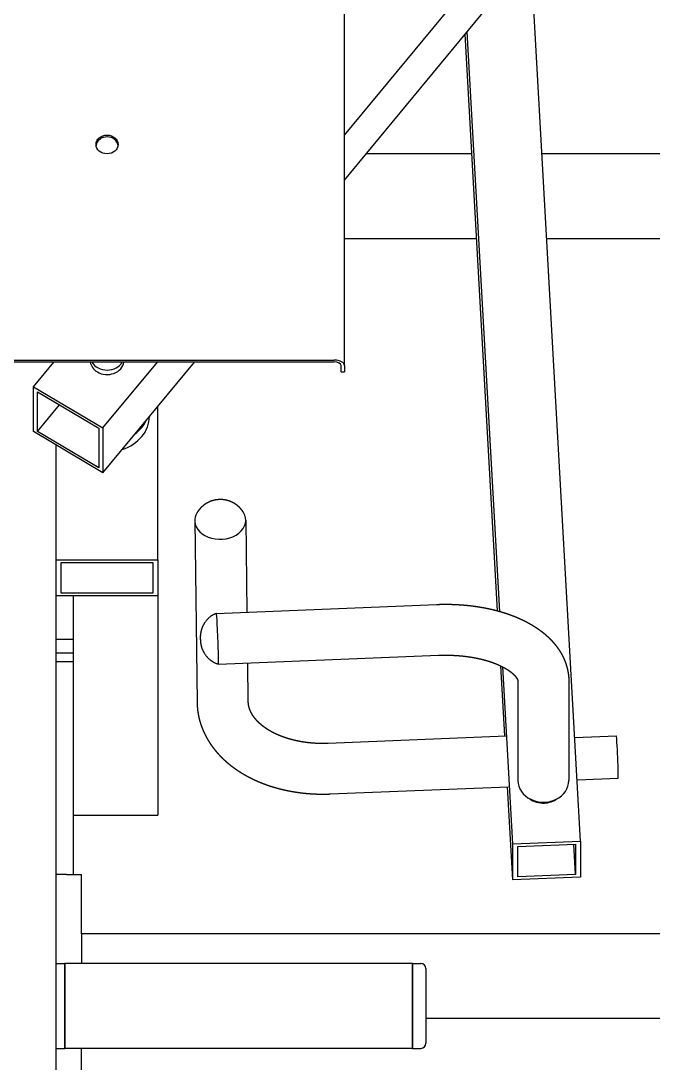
# Model space of a CAD drawing. Header units: millimetres. Extents: x -396 to 32754, y 354 to 22128.
# Drawn here: x 6610 to 6983, y 6755 to 7369 of the extents above; entities that cross this region are included whole.
import ezdxf

# ---------------------------------------------------------------- set-up
doc = ezdxf.new("R2010")
doc.units = ezdxf.units.MM
doc.layers.add('equipments', color=250, linetype='Continuous')
doc.layers.add('furniture', color=26, linetype='Continuous')

# ---------------------------------------------------------------- blocks, each defined once
blk = doc.blocks.new('Fit26')
at = {"layer": 'equipments'}
for p, q in [((200, 1182.98), (200, 1691.8)), ((200, 1318.76), (302.45, 1442.84)), ((339.18, 902.56), (310.07, 1420.27)), ((200, 1292.26), (302.45, 1416.34)), ((290.3, 1038.39), (271.18, 1378.47)), ((291.51, 1038.06), (272.29, 1379.82)), ((212.96, 1307.96), (275.14, 1307.96)), ((316.38, 1307.96), (755, 1307.96)), ((200, 1257.96), (277.95, 1257.96)), ((319.19, 1257.96), (715, 1257.96)), ((-194, 1186.15), (194, 1186.15)), ((194, 1185.09), (-194, 1185.09)), ((16.58, 1170.53), (28.6, 1185.09)), ((57.54, 1119.72), (111.52, 1185.09)), ((57.54, 1146.21), (89.64, 1185.09)), ((198, 1180.86), (198, 1182.98)), ((198, 1179.34), (198, 1180.86)), ((200, 1182.98), (200, 1180.86)), ((200, 1180.86), (200, 1179.34)), ((198, 1179.34), (200, 1179.34)), ((16.58, 1144.04), (16.58, 1170.53)), ((16.58, 1170.53), (57.54, 1146.21)), ((19.03, 1144.17), (19.03, 1167.48)), ((19.03, 1167.48), (55.08, 1146.08)), ((19.03, 1144.17), (31.95, 1159.81)), ((90, 1068.5), (90, 1159.03)), ((57.54, 1119.72), (16.58, 1144.04)), ((55.08, 1122.76), (19.03, 1144.17)), ((55.08, 1146.08), (55.08, 1122.76)), ((57.54, 1146.21), (57.54, 1119.72)), ((30, 632.46), (30, 1136.07)), ((30, 1068.5), (30, 1136.07)), ((111.74, 1091.53), (113.06, 984.5)), ((141.74, 1091.9), (142.41, 1037.63)), ((30, 1068.5), (90, 1068.5)), ((33, 1066.91), (87, 1066.91)), ((33, 1048.89), (33, 1066.91)), ((87, 1066.91), (87, 1048.89)), ((90, 1068.5), (90, 1047.3)), ((90, 1047.3), (30, 1047.3)), ((87, 1048.89), (33, 1048.89)), ((40, 1047.3), (40, 923.41)), ((90, 1047.3), (40, 1047.3)), ((90, 1047.3), (90, 918)), ((124.41, 1036.9), (254.26, 1042.16)), ((40, 1021.46), (30, 1021.46)), ((40, 1013.46), (30, 1013.46)), ((30, 1008.46), (40, 1008.46)), ((125.62, 1006.93), (255.47, 1012.18)), ((142.78, 1007.62), (143.06, 984.87)), ((294.45, 964.59), (292.13, 1005.92)), ((299.22, 900.94), (293.35, 1005.3)), ((302.29, 996.57), (302.29, 938.28)), ((332.29, 996.57), (332.29, 938.28)), ((190.4, 960.38), (295.28, 964.63)), ((335.73, 963.76), (360.31, 964.75)), ((191.61, 930.41), (296.49, 934.65)), ((299.22, 879.74), (296.13, 934.64)), ((337.14, 938.8), (361.32, 939.77)), ((40, 923.41), (40, 882.96)), ((40, 918), (90, 918)), ((299.22, 900.94), (339.18, 902.56)), ((299.22, 879.74), (299.22, 900.94)), ((302.22, 899.47), (336.18, 900.84)), ((302.22, 881.45), (302.22, 899.47)), ((336.18, 882.83), (335.17, 900.8)), ((336.18, 900.84), (336.18, 882.83)), ((339.18, 902.56), (339.18, 881.36)), ((36, 882.96), (30, 882.96)), ((36, 882.96), (45, 882.96)), ((45, 847.96), (45, 882.96)), ((339.18, 881.36), (299.22, 879.74)), ((336.18, 882.83), (302.22, 881.45)), ((755, 847.96), (45, 847.96)), ((45, 847.96), (45, 830.42)), ((30, 830.42), (35, 830.42)), ((35, 780.42), (35, 830.42)), ((35, 830.42), (35, 780.42)), ((240, 830.42), (35, 830.42)), ((240, 780.42), (240, 830.42)), ((240, 830.42), (240, 780.42)), ((240, 830.42), (245, 830.42)), ((248, 827.42), (248, 783.42)), ((755, 797.96), (248, 797.96)), ((30, 780.42), (35, 780.42)), ((240, 780.42), (35, 780.42)), ((45, 762.96), (45, 780.42)), ((240, 780.42), (245, 780.42))]:
    blk.add_line(p, q, dxfattribs=at)
for centre, start, end in [((245, 827.42), 0.00004, 90.00004), ((245, 783.42), 270.00004, 0.00004)]:
    blk.add_arc(centre, 3, start, end, dxfattribs=at)
blk.add_ellipse((60, 1313.36), major_axis=(6.5, 0), ratio=0.848048, dxfattribs=at)
for centre, major_axis, ratio, start_param, end_param in [((60, 1312.3), (-6.5, 0), 0.848048, -1.570796, -0.096282), ((60, 1312.3), (-6.5, 0), 0.848048, -3.04531, -1.570796), ((194, 1182.98), (-6, 0), 0.529919, 3.141593, 4.712389), ((60, 1186.16), (10, 0), 0.848048, -3.015764, -2.181662), ((60, 1188.81), (10, 0), 0.848048, -2.688297, -0.453296), ((60, 1186.16), (10, 0), 0.848048, -2.181662, -0.125828), ((194, 1182.98), (4, 0), 0.529919, 0, 1.570796), ((60, 1153.3), (25, 0), 0.848048, -1.206196, -0.015534), ((60, 1158.6), (25, 0), 0.848048, -0.850911, -0.37082), ((126.74, 1091.72), (15, 0.19), 0.743249, 2.729796, 3.179328), ((126.74, 1091.72), (15, 0.19), 0.743249, -3.103858, 0.411797), ((125.01, 1021.92), (-0.61, 14.99), 0.025239, -1.012801, 0.009096), ((125.01, 1021.92), (-0.61, 14.99), 0.025239, 3.132496, 5.270384), ((360.81, 952.26), (0.51, -12.49), 0.025239, 0, 3.141593), ((317.29, 938.28), (-15, 0), 0.848048, 0, 3.141593), ((317.29, 935.63), (12.5, 0), 0.848048, -2.285618, -1.52315), ((317.29, 935.63), (12.5, 0), 0.848048, -1.52315, -0.855975)]:
    blk.add_ellipse(centre, major_axis=major_axis, ratio=ratio, start_param=start_param, end_param=end_param, dxfattribs=at)
for points, knots in [([(140.43, 1096.35), (140.28, 1096.58), (140.13, 1096.82), (139.98, 1097.04), (139.83, 1097.27), (139.67, 1097.48), (139.51, 1097.7), (139.35, 1097.91), (139.19, 1098.11), (139.02, 1098.31), (138.85, 1098.51), (138.68, 1098.7), (138.51, 1098.89), (138.34, 1099.07), (138.17, 1099.25), (137.99, 1099.43), (137.82, 1099.6), (137.64, 1099.76), (137.46, 1099.92), (137.25, 1100.11), (137.04, 1100.29), (136.83, 1100.46), (136.62, 1100.63), (136.4, 1100.79), (136.19, 1100.95), (135.97, 1101.1), (135.76, 1101.25), (135.54, 1101.39), (135.33, 1101.53), (135.11, 1101.67), (134.9, 1101.79), (134.68, 1101.92), (134.46, 1102.04), (134.25, 1102.15), (134.03, 1102.27), (133.81, 1102.37), (133.6, 1102.48), (133.34, 1102.59), (133.08, 1102.71), (132.83, 1102.81), (132.57, 1102.91), (132.31, 1103.01), (132.06, 1103.1), (131.8, 1103.19), (131.55, 1103.27), (131.29, 1103.34), (131.04, 1103.42), (130.79, 1103.48), (130.53, 1103.54), (130.28, 1103.6), (130.03, 1103.66), (129.78, 1103.71), (129.53, 1103.75), (129.27, 1103.79), (129.02, 1103.83), (128.74, 1103.87), (128.46, 1103.9), (128.17, 1103.93), (127.89, 1103.95), (127.61, 1103.97), (127.33, 1103.98), (127.05, 1103.98), (126.76, 1103.99), (126.48, 1103.98), (126.2, 1103.98), (125.92, 1103.96), (125.64, 1103.95), (125.36, 1103.92), (125.08, 1103.9), (124.79, 1103.86), (124.51, 1103.83), (124.23, 1103.78), (123.95, 1103.74), (123.66, 1103.68), (123.38, 1103.62), (123.1, 1103.56), (122.82, 1103.49), (122.53, 1103.42), (122.25, 1103.34), (121.97, 1103.25), (121.68, 1103.16), (121.4, 1103.06), (121.11, 1102.96), (120.83, 1102.85), (120.54, 1102.73), (120.25, 1102.61), (119.97, 1102.48), (119.68, 1102.34), (119.4, 1102.19), (119.11, 1102.04), (118.82, 1101.88), (118.58, 1101.74), (118.33, 1101.59), (118.09, 1101.44), (117.84, 1101.27), (117.6, 1101.11), (117.35, 1100.93), (117.11, 1100.75), (116.87, 1100.57), (116.63, 1100.37), (116.39, 1100.17), (116.15, 1099.97), (115.91, 1099.75), (115.68, 1099.53), (115.44, 1099.3), (115.21, 1099.06), (114.99, 1098.82), (114.76, 1098.57), (114.54, 1098.31), (114.37, 1098.1), (114.2, 1097.89), (114.03, 1097.67), (113.86, 1097.45), (113.7, 1097.22), (113.54, 1096.99), (113.39, 1096.75), (113.23, 1096.51), (113.08, 1096.26), (112.94, 1096.01)], [0.420985, 0.420985, 0.435918, 0.450851, 0.465784, 0.480717, 0.49565, 0.510582, 0.525515, 0.540448, 0.555381, 0.570314, 0.585247, 0.60018, 0.615113, 0.630045, 0.644978, 0.659911, 0.674844, 0.689777, 0.707234, 0.724691, 0.742148, 0.759605, 0.777062, 0.794519, 0.811976, 0.829433, 0.84689, 0.864347, 0.881804, 0.899261, 0.916718, 0.934175, 0.951632, 0.969089, 0.986546, 1.004003, 1.024744, 1.045484, 1.066225, 1.086965, 1.107706, 1.128446, 1.149187, 1.169927, 1.190668, 1.211408, 1.232149, 1.252889, 1.273629, 1.29437, 1.31511, 1.335851, 1.356591, 1.377332, 1.400788, 1.424243, 1.447699, 1.471155, 1.494611, 1.518066, 1.541522, 1.564978, 1.588434, 1.61189, 1.635345, 1.658801, 1.682257, 1.705713, 1.729169, 1.752624, 1.77608, 1.799536, 1.822919, 1.846302, 1.869684, 1.893067, 1.91645, 1.939833, 1.963216, 1.986599, 2.009981, 2.033364, 2.056747, 2.08013, 2.103513, 2.126895, 2.150278, 2.173661, 2.197044, 2.220427, 2.240523, 2.26062, 2.280716, 2.300813, 2.320909, 2.341006, 2.361103, 2.381199, 2.401296, 2.421392, 2.441489, 2.461585, 2.481682, 2.501778, 2.521875, 2.541971, 2.562068, 2.582164, 2.597846, 2.613528, 2.629211, 2.644893, 2.660575, 2.676257, 2.691939, 2.707621, 2.723303, 2.738985, 2.738985]), ([(254.26, 1042.16), (255.36, 1042.2), (256.47, 1042.23), (257.57, 1042.25), (258.68, 1042.26), (259.78, 1042.26), (260.88, 1042.26), (261.99, 1042.24), (263.09, 1042.22), (264.19, 1042.18), (265.28, 1042.14), (266.38, 1042.09), (267.47, 1042.03), (268.56, 1041.96), (269.65, 1041.87), (270.74, 1041.79), (271.82, 1041.69), (272.9, 1041.58), (273.98, 1041.46), (275.05, 1041.33), (276.12, 1041.2), (277.18, 1041.05), (278.24, 1040.9), (279.3, 1040.73), (280.35, 1040.56), (281.4, 1040.38), (282.44, 1040.18), (283.48, 1039.98), (284.52, 1039.77), (285.54, 1039.55), (286.57, 1039.32), (287.58, 1039.08), (288.59, 1038.83), (289.6, 1038.58), (290.6, 1038.31), (291.59, 1038.03), (292.58, 1037.75), (293.55, 1037.45), (294.53, 1037.15), (295.49, 1036.83), (296.45, 1036.51), (297.4, 1036.17), (298.35, 1035.83), (299.28, 1035.47), (300.21, 1035.11), (301.13, 1034.74), (302.04, 1034.35), (302.95, 1033.96), (303.84, 1033.56), (304.73, 1033.14), (305.61, 1032.72), (306.48, 1032.29), (307.34, 1031.84), (308.19, 1031.39), (309.03, 1030.92), (309.87, 1030.45), (310.69, 1029.96), (311.51, 1029.46), (312.31, 1028.96), (313.1, 1028.44), (313.89, 1027.9), (314.66, 1027.36), (315.42, 1026.81), (316.17, 1026.24), (316.91, 1025.66), (317.64, 1025.07), (318.36, 1024.47), (319.06, 1023.86), (319.75, 1023.23), (320.43, 1022.59), (321.1, 1021.94), (321.75, 1021.27), (322.39, 1020.59), (323.01, 1019.9), (323.62, 1019.19), (324.22, 1018.47), (324.8, 1017.73), (325.36, 1016.99), (325.9, 1016.23), (326.43, 1015.45), (326.94, 1014.66), (327.36, 1013.98), (327.76, 1013.29), (328.15, 1012.59), (328.52, 1011.88), (328.88, 1011.16), (329.23, 1010.44), (329.55, 1009.7), (329.86, 1008.95), (330.16, 1008.2), (330.43, 1007.44), (330.69, 1006.67), (330.93, 1005.9), (331.15, 1005.11), (331.36, 1004.32), (331.54, 1003.53), (331.7, 1002.73), (331.85, 1001.93), (331.97, 1001.12), (332.08, 1000.31), (332.16, 999.49), (332.19, 999.13), (332.22, 998.76), (332.24, 998.4), (332.26, 998.03), (332.27, 997.67), (332.28, 997.3), (332.29, 996.94), (332.29, 996.57)], [4.712389, 4.712389, 4.728097, 4.743805, 4.759513, 4.775221, 4.790929, 4.806637, 4.822345, 4.838053, 4.853761, 4.869469, 4.885177, 4.900885, 4.916593, 4.9323, 4.948008, 4.963716, 4.979424, 4.995132, 5.01084, 5.026548, 5.042256, 5.057964, 5.073672, 5.08938, 5.105088, 5.120796, 5.136504, 5.152212, 5.16792, 5.183628, 5.199336, 5.215044, 5.230752, 5.24646, 5.262168, 5.277876, 5.293584, 5.309292, 5.325, 5.340708, 5.356415, 5.372123, 5.387831, 5.403539, 5.419247, 5.434955, 5.450663, 5.466371, 5.482079, 5.497787, 5.513495, 5.529203, 5.544911, 5.560619, 5.576327, 5.592035, 5.607743, 5.623451, 5.639159, 5.654867, 5.670575, 5.686283, 5.701991, 5.717699, 5.733407, 5.749115, 5.764823, 5.78053, 5.796238, 5.811946, 5.827654, 5.843362, 5.85907, 5.874778, 5.890486, 5.906194, 5.921902, 5.93761, 5.953318, 5.969026, 5.982353, 5.995679, 6.009006, 6.022333, 6.035659, 6.048986, 6.062312, 6.075639, 6.088966, 6.102292, 6.115619, 6.128946, 6.142272, 6.155599, 6.168926, 6.182252, 6.195579, 6.208905, 6.222232, 6.235559, 6.241512, 6.247465, 6.253419, 6.259372, 6.265325, 6.271279, 6.277232, 6.283185, 6.283185]), ([(124.4, 1036.9), (124.15, 1036.8), (123.91, 1036.69), (123.68, 1036.59), (123.44, 1036.47), (123.22, 1036.36), (123, 1036.25), (122.78, 1036.13), (122.57, 1036.01), (122.37, 1035.89), (122.17, 1035.77), (121.97, 1035.65), (121.78, 1035.53), (121.6, 1035.4), (121.42, 1035.28), (121.24, 1035.16), (121.08, 1035.03), (120.91, 1034.91), (120.75, 1034.78), (120.54, 1034.62), (120.34, 1034.45), (120.15, 1034.29), (119.97, 1034.12), (119.79, 1033.96), (119.62, 1033.8), (119.46, 1033.64), (119.3, 1033.49), (119.15, 1033.33), (119.01, 1033.18), (118.87, 1033.03), (118.74, 1032.88), (118.61, 1032.74), (118.49, 1032.59), (118.38, 1032.45), (118.26, 1032.31), (118.16, 1032.18), (118.05, 1032.04), (117.9, 1031.83), (117.75, 1031.63), (117.61, 1031.43), (117.48, 1031.24), (117.36, 1031.05), (117.24, 1030.87), (117.14, 1030.69), (117.03, 1030.52), (116.94, 1030.36), (116.85, 1030.2), (116.77, 1030.05), (116.69, 1029.9), (116.61, 1029.75), (116.54, 1029.61), (116.48, 1029.48), (116.41, 1029.35), (116.35, 1029.22), (116.3, 1029.1), (116.19, 1028.86), (116.1, 1028.63), (116.01, 1028.42), (115.94, 1028.23), (115.87, 1028.04), (115.8, 1027.86), (115.75, 1027.69), (115.69, 1027.54), (115.65, 1027.39), (115.6, 1027.24), (115.56, 1027.11), (115.53, 1026.98), (115.49, 1026.86), (115.46, 1026.74), (115.43, 1026.63), (115.41, 1026.53), (115.38, 1026.42), (115.36, 1026.33), (115.3, 1026.08), (115.26, 1025.86), (115.22, 1025.67), (115.19, 1025.49), (115.16, 1025.33), (115.13, 1025.18), (115.11, 1025.05), (115.1, 1024.93), (115.08, 1024.82), (115.07, 1024.71), (115.06, 1024.62), (115.05, 1024.53), (115.04, 1024.44), (115.03, 1024.37), (115.02, 1024.29), (115.02, 1024.22), (115.01, 1024.16), (115.01, 1024.1), (114.99, 1023.9), (114.98, 1023.74), (114.97, 1023.6), (114.97, 1023.49), (114.96, 1023.38), (114.96, 1023.29), (114.96, 1023.21), (114.96, 1023.14), (114.95, 1023.08), (114.95, 1023.02), (114.95, 1022.96), (114.95, 1022.91), (114.95, 1022.86), (114.95, 1022.82), (114.95, 1022.78), (114.95, 1022.66), (114.95, 1022.56), (114.95, 1022.46), (114.96, 1022.37), (114.96, 1022.29), (114.96, 1022.21), (114.96, 1022.13), (114.96, 1022.05), (114.96, 1021.97), (114.97, 1021.88), (114.97, 1021.78), (114.97, 1021.69), (114.98, 1021.59), (114.98, 1021.5), (114.99, 1021.4), (114.99, 1021.31), (114.99, 1021.21), (115, 1021.12), (115, 1021.02), (115.01, 1020.93), (115.01, 1020.83), (115.02, 1020.73), (115.03, 1020.6), (115.04, 1020.46), (115.05, 1020.3), (115.07, 1020.1), (115.09, 1019.83), (115.15, 1019.38), (115.17, 1019.22), (115.2, 1019.03), (115.24, 1018.78), (115.3, 1018.46), (115.39, 1018.04), (115.45, 1017.76), (115.54, 1017.43), (115.66, 1017.02), (115.82, 1016.5), (116.07, 1015.83), (116.17, 1015.58), (116.29, 1015.31), (116.42, 1015), (116.59, 1014.67), (116.78, 1014.29), (117.01, 1013.88), (117.28, 1013.41), (117.61, 1012.9), (117.77, 1012.67), (117.94, 1012.43), (118.13, 1012.18), (118.33, 1011.92), (118.56, 1011.65), (118.8, 1011.36), (119.07, 1011.07), (119.36, 1010.76), (119.69, 1010.44), (119.89, 1010.25), (120.1, 1010.06), (120.32, 1009.87), (120.55, 1009.67), (120.8, 1009.47), (121.06, 1009.27), (121.34, 1009.07), (121.63, 1008.86), (121.94, 1008.66), (122.17, 1008.52), (122.4, 1008.37), (122.65, 1008.23), (122.91, 1008.08), (123.17, 1007.94), (123.45, 1007.8), (123.73, 1007.67), (124.02, 1007.53), (124.32, 1007.4), (124.63, 1007.28), (124.95, 1007.16), (125.28, 1007.04), (125.61, 1006.93)], [1.579893, 1.579893, 1.5804, 1.580906, 1.581413, 1.58192, 1.582427, 1.582934, 1.583441, 1.583948, 1.584455, 1.584962, 1.585469, 1.585976, 1.586483, 1.58699, 1.587497, 1.588004, 1.588511, 1.589018, 1.5897, 1.590382, 1.591065, 1.591747, 1.592429, 1.593112, 1.593794, 1.594477, 1.595159, 1.595841, 1.596524, 1.597206, 1.597888, 1.598571, 1.599253, 1.599936, 1.600618, 1.6013, 1.602404, 1.603507, 1.604611, 1.605714, 1.606818, 1.607921, 1.609025, 1.610128, 1.611232, 1.612335, 1.613439, 1.614542, 1.615645, 1.616749, 1.617852, 1.618956, 1.620059, 1.621163, 1.623395, 1.625627, 1.62786, 1.630092, 1.632324, 1.634556, 1.636789, 1.639021, 1.641253, 1.643485, 1.645718, 1.64795, 1.650182, 1.652414, 1.654647, 1.656879, 1.659111, 1.661343, 1.667504, 1.673665, 1.679826, 1.685986, 1.692147, 1.698308, 1.704468, 1.710629, 1.71679, 1.72295, 1.729111, 1.735272, 1.741432, 1.747593, 1.753754, 1.759915, 1.766075, 1.772236, 1.795133, 1.81803, 1.840927, 1.863824, 1.886721, 1.909618, 1.932515, 1.955412, 1.978308, 2.001205, 2.024102, 2.046999, 2.069896, 2.092793, 2.11569, 2.184288, 2.252886, 2.321484, 2.390082, 2.45868, 2.527278, 2.595876, 2.664474, 2.733072, 2.817479, 2.901885, 2.986291, 3.070697, 3.155103, 3.23951, 3.323916, 3.407439, 3.490961, 3.574484, 3.658007, 3.74153, 3.825053, 3.929166, 4.033279, 4.137393, 4.241506, 4.345619, 4.449733, 4.475089, 4.500445, 4.525801, 4.551157, 4.576513, 4.589191, 4.601869, 4.614547, 4.627225, 4.639903, 4.643865, 4.647826, 4.651788, 4.65575, 4.659712, 4.663674, 4.667636, 4.671598, 4.673217, 4.674836, 4.676455, 4.678074, 4.679694, 4.681313, 4.682932, 4.684551, 4.68617, 4.687103, 4.688035, 4.688968, 4.6899, 4.690833, 4.691765, 4.692698, 4.69363, 4.694562, 4.695234, 4.695906, 4.696577, 4.697249, 4.69792, 4.698592, 4.699263, 4.699935, 4.700606, 4.701278, 4.70195, 4.702621, 4.703293, 4.703293]), ([(115.02, 1021.35), (115.02, 1021.35), (115.02, 1021.36), (115.02, 1021.36), (115.02, 1021.37), (115.02, 1021.38), (115.02, 1021.4), (115.02, 1021.41), (115.02, 1021.43), (115.02, 1021.46), (115.02, 1021.48), (115.02, 1021.51), (115.02, 1021.54), (115.02, 1021.56), (115.01, 1021.59), (115.01, 1021.61), (115.01, 1021.63), (115.01, 1021.65), (115.01, 1021.66), (115.01, 1021.67), (115.01, 1021.67), (115.01, 1021.67)], [5.642413, 5.642413, 5.645108, 5.698491, 5.751873, 5.807881, 5.863889, 5.925284, 5.986678, 6.054983, 6.123288, 6.197911, 6.272534, 6.350073, 6.427612, 6.502759, 6.577907, 6.64631, 6.714712, 6.77544, 6.836167, 6.891396, 6.923958, 6.923958]), ([(255.47, 1012.18), (256.26, 1012.21), (257.04, 1012.23), (257.83, 1012.25), (258.62, 1012.26), (259.4, 1012.26), (260.19, 1012.26), (260.97, 1012.25), (261.75, 1012.24), (262.53, 1012.22), (263.31, 1012.2), (264.08, 1012.16), (264.85, 1012.13), (265.62, 1012.08), (266.39, 1012.03), (267.15, 1011.98), (267.91, 1011.92), (268.67, 1011.85), (269.42, 1011.78), (270.17, 1011.7), (270.91, 1011.61), (271.64, 1011.53), (272.37, 1011.43), (273.09, 1011.33), (273.8, 1011.23), (274.52, 1011.12), (275.22, 1011), (275.92, 1010.88), (276.61, 1010.76), (277.3, 1010.62), (277.98, 1010.49), (278.66, 1010.35), (279.33, 1010.2), (279.99, 1010.05), (280.65, 1009.9), (281.29, 1009.74), (281.94, 1009.57), (282.57, 1009.4), (283.19, 1009.23), (283.81, 1009.05), (284.42, 1008.87), (285, 1008.69), (285.57, 1008.51), (286.14, 1008.33), (286.69, 1008.14), (287.24, 1007.95), (287.78, 1007.75), (288.31, 1007.55), (288.83, 1007.35), (289.34, 1007.15), (289.84, 1006.94), (290.34, 1006.73), (290.82, 1006.52), (291.3, 1006.31), (291.76, 1006.09), (292.22, 1005.87), (292.66, 1005.65), (293.1, 1005.43), (293.53, 1005.21), (293.94, 1004.99), (294.35, 1004.76), (294.72, 1004.55), (295.09, 1004.34), (295.44, 1004.12), (295.79, 1003.91), (296.13, 1003.69), (296.45, 1003.48), (296.77, 1003.27), (297.08, 1003.05), (297.38, 1002.84), (297.66, 1002.63), (297.94, 1002.42), (298.21, 1002.21), (298.47, 1002), (298.72, 1001.79), (298.95, 1001.59), (299.18, 1001.39), (299.4, 1001.19), (299.61, 1000.99), (299.81, 1000.8), (300, 1000.61), (300.18, 1000.42), (300.35, 1000.23), (300.52, 1000.05), (300.67, 999.87), (300.82, 999.7), (300.95, 999.52), (301.08, 999.36), (301.2, 999.2), (301.31, 999.04), (301.41, 998.89), (301.51, 998.75), (301.6, 998.6), (301.68, 998.47), (301.75, 998.34), (301.82, 998.21), (301.88, 998.1), (301.93, 997.98), (301.98, 997.87), (302.03, 997.77), (302.07, 997.67), (302.1, 997.59), (302.12, 997.51), (302.15, 997.44), (302.17, 997.37), (302.19, 997.3), (302.21, 997.24), (302.22, 997.17), (302.23, 997.11), (302.25, 997.06), (302.26, 997), (302.27, 996.94), (302.27, 996.89), (302.28, 996.84), (302.28, 996.78), (302.29, 996.73), (302.29, 996.68), (302.29, 996.63), (302.29, 996.57)], [4.712389, 4.712389, 4.726845, 4.741301, 4.755757, 4.770212, 4.784668, 4.799124, 4.81358, 4.828036, 4.842492, 4.856948, 4.871403, 4.885859, 4.900315, 4.914771, 4.929227, 4.943683, 4.958138, 4.972594, 4.98705, 5.001506, 5.015756, 5.030007, 5.044257, 5.058508, 5.072758, 5.087009, 5.101259, 5.115509, 5.12976, 5.14401, 5.158261, 5.172511, 5.186761, 5.201012, 5.215262, 5.229513, 5.243763, 5.258013, 5.272264, 5.286514, 5.300217, 5.313919, 5.327622, 5.341324, 5.355027, 5.368729, 5.382431, 5.396134, 5.409836, 5.423539, 5.437241, 5.450944, 5.464646, 5.478349, 5.492051, 5.505753, 5.519456, 5.533158, 5.546861, 5.560563, 5.57355, 5.586537, 5.599524, 5.612511, 5.625497, 5.638484, 5.651471, 5.664458, 5.677445, 5.690431, 5.703418, 5.716405, 5.729392, 5.742379, 5.755366, 5.768352, 5.781339, 5.794326, 5.807313, 5.8203, 5.833484, 5.846668, 5.859853, 5.873037, 5.886222, 5.899406, 5.91259, 5.925775, 5.938959, 5.952144, 5.965328, 5.978512, 5.991697, 6.004881, 6.018066, 6.03125, 6.044434, 6.057619, 6.070803, 6.083988, 6.095054, 6.106121, 6.117187, 6.128254, 6.13932, 6.150387, 6.161453, 6.17252, 6.183586, 6.194653, 6.20572, 6.216786, 6.227853, 6.238919, 6.249986, 6.261052, 6.272119, 6.283185, 6.283185]), ([(113.06, 984.5), (113.08, 983.65), (113.12, 982.8), (113.17, 981.95), (113.24, 981.11), (113.32, 980.26), (113.43, 979.42), (113.54, 978.58), (113.68, 977.74), (113.83, 976.91), (114, 976.07), (114.19, 975.25), (114.39, 974.42), (114.6, 973.6), (114.83, 972.78), (115.08, 971.97), (115.35, 971.17), (115.63, 970.36), (115.92, 969.57), (116.23, 968.78), (116.55, 967.99), (116.91, 967.18), (117.28, 966.37), (117.66, 965.57), (118.07, 964.77), (118.48, 963.98), (118.91, 963.21), (119.36, 962.43), (119.82, 961.67), (120.29, 960.92), (120.78, 960.17), (121.28, 959.43), (121.8, 958.7), (122.33, 957.98), (122.87, 957.27), (123.42, 956.56), (123.98, 955.87), (124.56, 955.18), (125.15, 954.51), (125.75, 953.84), (126.36, 953.18), (127.07, 952.45), (127.79, 951.73), (128.52, 951.02), (129.27, 950.32), (130.02, 949.64), (130.8, 948.97), (131.58, 948.3), (132.38, 947.66), (133.18, 947.02), (134, 946.39), (134.84, 945.78), (135.68, 945.18), (136.53, 944.59), (137.4, 944.01), (138.27, 943.44), (139.16, 942.89), (140.05, 942.35), (140.96, 941.82), (141.87, 941.3), (142.8, 940.8), (143.73, 940.3), (144.68, 939.82), (145.63, 939.34), (146.6, 938.89), (147.57, 938.44), (148.55, 938), (149.54, 937.58), (150.53, 937.17), (151.53, 936.77), (152.54, 936.38), (153.56, 936), (154.59, 935.64), (155.62, 935.29), (156.66, 934.95), (157.7, 934.62), (158.75, 934.31), (159.81, 934), (160.87, 933.71), (161.94, 933.43), (163.01, 933.16), (164.09, 932.91), (165.17, 932.66), (166.26, 932.43), (167.35, 932.21), (168.45, 932.01), (169.55, 931.81), (170.65, 931.63), (171.76, 931.46), (172.87, 931.3), (173.99, 931.15), (175.1, 931.01), (176.22, 930.89), (177.35, 930.78), (178.47, 930.68), (179.6, 930.59), (180.73, 930.52), (181.86, 930.46), (183, 930.4), (184.13, 930.37), (185.27, 930.34), (185.84, 930.33), (186.42, 930.32), (187, 930.32), (187.57, 930.32), (188.15, 930.32), (188.73, 930.33), (189.3, 930.34), (189.88, 930.35), (190.46, 930.37), (191.03, 930.39), (191.61, 930.41)], [3.149872, 3.149872, 3.163092, 3.176312, 3.189531, 3.202751, 3.21597, 3.22919, 3.242409, 3.255629, 3.268848, 3.282068, 3.295287, 3.308507, 3.321726, 3.334946, 3.348166, 3.361385, 3.374605, 3.387824, 3.401044, 3.414263, 3.428129, 3.441996, 3.455862, 3.469728, 3.483595, 3.497461, 3.511327, 3.525193, 3.53906, 3.552926, 3.566792, 3.580659, 3.594525, 3.608391, 3.622257, 3.636124, 3.64999, 3.663856, 3.677722, 3.691589, 3.707248, 3.722907, 3.738566, 3.754225, 3.769884, 3.785543, 3.801202, 3.816861, 3.83252, 3.84818, 3.863839, 3.879498, 3.895157, 3.910816, 3.926475, 3.942134, 3.957793, 3.973452, 3.989111, 4.00477, 4.020478, 4.036186, 4.051894, 4.067602, 4.08331, 4.099018, 4.114726, 4.130434, 4.146142, 4.16185, 4.177558, 4.193266, 4.208974, 4.224682, 4.24039, 4.256098, 4.271806, 4.287514, 4.303222, 4.31893, 4.334638, 4.350345, 4.366053, 4.381761, 4.397469, 4.413177, 4.428885, 4.444593, 4.460301, 4.476009, 4.491717, 4.507425, 4.523133, 4.538841, 4.554549, 4.570257, 4.585965, 4.601673, 4.617381, 4.633089, 4.641051, 4.649012, 4.656974, 4.664936, 4.672898, 4.68086, 4.688822, 4.696783, 4.704745, 4.712707, 4.720669, 4.720669]), ([(143.06, 984.87), (143.07, 984.56), (143.08, 984.26), (143.1, 983.96), (143.13, 983.65), (143.17, 983.35), (143.21, 983.05), (143.26, 982.74), (143.32, 982.44), (143.38, 982.13), (143.46, 981.83), (143.54, 981.52), (143.63, 981.21), (143.72, 980.9), (143.83, 980.59), (143.94, 980.27), (144.07, 979.96), (144.2, 979.64), (144.34, 979.32), (144.49, 979), (144.65, 978.67), (144.82, 978.35), (145, 978.02), (145.19, 977.69), (145.39, 977.36), (145.6, 977.02), (145.83, 976.69), (146.06, 976.35), (146.3, 976.01), (146.56, 975.67), (146.82, 975.33), (147.1, 974.99), (147.39, 974.64), (147.7, 974.3), (148.01, 973.96), (148.33, 973.61), (148.67, 973.27), (149.02, 972.93), (149.38, 972.58), (149.76, 972.24), (150.14, 971.9), (150.51, 971.58), (150.89, 971.26), (151.28, 970.95), (151.68, 970.64), (152.1, 970.32), (152.52, 970.02), (152.95, 969.71), (153.39, 969.4), (153.84, 969.1), (154.31, 968.8), (154.78, 968.5), (155.26, 968.21), (155.75, 967.92), (156.25, 967.63), (156.77, 967.35), (157.29, 967.07), (157.82, 966.79), (158.35, 966.52), (158.9, 966.25), (159.46, 965.99), (160.01, 965.74), (160.56, 965.49), (161.12, 965.25), (161.69, 965.01), (162.27, 964.78), (162.85, 964.55), (163.44, 964.33), (164.04, 964.12), (164.65, 963.9), (165.26, 963.7), (165.88, 963.49), (166.51, 963.3), (167.14, 963.11), (167.78, 962.92), (168.43, 962.74), (169.08, 962.57), (169.73, 962.4), (170.39, 962.24), (171.06, 962.09), (171.73, 961.94), (172.42, 961.79), (173.11, 961.66), (173.8, 961.52), (174.5, 961.4), (175.2, 961.28), (175.91, 961.17), (176.62, 961.06), (177.33, 960.97), (178.05, 960.87), (178.77, 960.79), (179.49, 960.71), (180.22, 960.64), (180.95, 960.58), (181.68, 960.52), (182.42, 960.47), (183.15, 960.43), (183.89, 960.39), (184.63, 960.36), (185.38, 960.34), (186.12, 960.33), (186.59, 960.32), (187.07, 960.32), (187.54, 960.32), (188.02, 960.32), (188.5, 960.33), (188.97, 960.34), (189.45, 960.35), (189.92, 960.37), (190.4, 960.38)], [3.149872, 3.149872, 3.16558, 3.181288, 3.196996, 3.212704, 3.228412, 3.24412, 3.259828, 3.275536, 3.291244, 3.306952, 3.32266, 3.338368, 3.354076, 3.369784, 3.385492, 3.4012, 3.416908, 3.432616, 3.448324, 3.464032, 3.47974, 3.495448, 3.511156, 3.526864, 3.542572, 3.55828, 3.573988, 3.589695, 3.605403, 3.621111, 3.636819, 3.652527, 3.668235, 3.683943, 3.699651, 3.715359, 3.731067, 3.746775, 3.762483, 3.778191, 3.792824, 3.807457, 3.82209, 3.836723, 3.851356, 3.865989, 3.880622, 3.895255, 3.909888, 3.924521, 3.939154, 3.953787, 3.96842, 3.983053, 3.997686, 4.012319, 4.026952, 4.041585, 4.056218, 4.070851, 4.084982, 4.099113, 4.113245, 4.127376, 4.141508, 4.155639, 4.16977, 4.183902, 4.198033, 4.212164, 4.226296, 4.240427, 4.254559, 4.26869, 4.282821, 4.296953, 4.311084, 4.325215, 4.339347, 4.353478, 4.367748, 4.382017, 4.396286, 4.410556, 4.424825, 4.439095, 4.453364, 4.467633, 4.481903, 4.496172, 4.510442, 4.524711, 4.53898, 4.55325, 4.567519, 4.581789, 4.596058, 4.610327, 4.624597, 4.638866, 4.647955, 4.657045, 4.666134, 4.675223, 4.684312, 4.693401, 4.70249, 4.71158, 4.720669, 4.720669])]:
    blk.add_open_spline(points, degree=1, knots=knots, dxfattribs=at)

msp = doc.modelspace()

# ---------------------------------------------------------------- block references
at = {"layer": 'furniture'}
msp.add_blockref('Fit26', (6601.06, 5982.82), dxfattribs=at)

doc.saveas('drawing.dxf')
